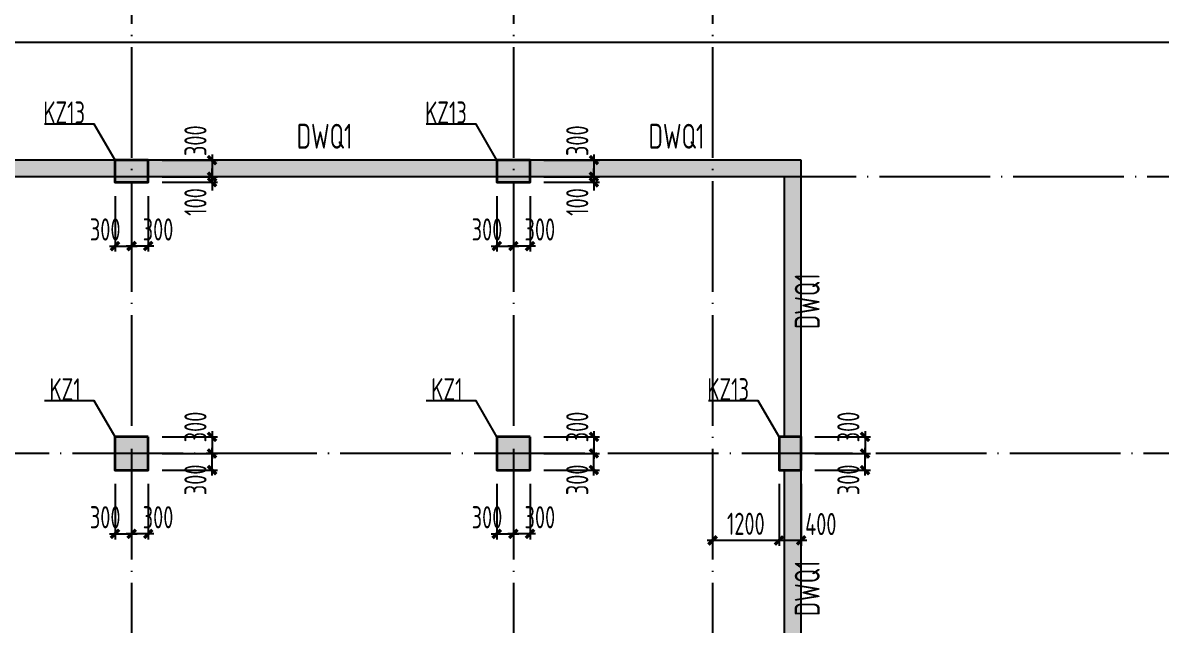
# Model space of a CAD drawing. Extents: x -502255 to 1362592, y -400300 to 332622.
# Drawn here: x 316991 to 337565, y -89234 to -78348 of the extents above; entities that cross this region are included whole.
import ezdxf
from ezdxf.enums import TextEntityAlignment as Align

# ---------------------------------------------------------------- set-up
doc = ezdxf.new("R2010")
doc.units = 0
doc.header["$LTSCALE"] = 1000
doc.header["$MEASUREMENT"] = 0
doc.linetypes.add('DOTE', pattern=[2.42, 2, -0.2, 0.02, -0.2])
for name, color, linetype in [('DIM', 3, 'Continuous'), ('HATCH', 253, 'Continuous'), ('RF-QT', 30, 'Continuous'), ('S-DOTE', 8, 'DOTE'), ('TEXT', 53, 'Continuous'), ('柱编号', 7, 'Continuous')]:
    doc.layers.add(name, color=color, linetype=linetype)
doc.layers.add('不打印', color=59, linetype='Continuous', plot=False)
doc.layers.add('砼柱', color=2, linetype='Continuous', lineweight=35)
doc.styles.get("Standard").update_dxf_attribs({"font": 'tssdeng2.shx', "width": 0.7, "bigfont": '@@hztxt.shx'})
doc.styles.add('TSSD_Dimension', font='tssdeng.shx', dxfattribs={"width": 0.7, "bigfont": 'Tssdchn.shx'})
doc.styles.add('TSSD_Rein', font='tssdeng2.shx', dxfattribs={"width": 0.7, "bigfont": 'hztxt.shx'})
doc.dimstyles.new('TSSD_100_100', dxfattribs={"dimtxt": 300, "dimasz": 100, "dimexe": 100, "dimexo": 250, "dimgap": 100, "dimtad": 1, "dimdec": 0, "dimzin": 0, "dimdsep": 46, "dimtxsty": 'TSSD_Dimension', "dimblk": 'ARCHTICK', "dimblk1": 'ARCHTICK', "dimblk2": 'ARCHTICK', "dimcen": 0, "dimdle": 100, "dimclrt": 7, "dimadec": 0, "dimazin": 0, "dimtfac": 1, "dimtdec": 0, "dimtix": 1, "dimtmove": 2, "dimatfit": 3, "dimfxl": 1, "dimtolj": 1, "dimtzin": 0, "dimarcsym": 0})

# ---------------------------------------------------------------- blocks, each defined once
blk = doc.blocks.new('墙体')
at = {"layer": 'HATCH'}
for points in [[(428386, 294701), (419986, 294701), (419986, 294401), (428386, 294401)], [(435286, 294701), (428986, 294701), (428986, 294401), (435286, 294401)], [(440786, 294701), (435886, 294701), (435886, 294401), (440486, 294401), (440486, 289701), (440786, 289701)], [(440786, 289101), (440486, 289101), (440486, 285576), (436711, 285576), (436711, 285276), (437111, 285276), (437111, 284876), (437411, 284876), (437411, 285276), (440486, 285276), (440486, 280676), (439736, 280676), (439736, 280376), (440486, 280376), (440486, 277001), (440786, 277001)]]:
    blk.add_hatch(color=256, dxfattribs=at).paths.add_polyline_path(points)
at = {"layer": 'RF-QT'}
for p, q in [((428386, 294701), (419986, 294701)), ((435286, 294701), (428986, 294701)), ((440786, 294701), (435886, 294701)), ((440786, 289701), (440786, 294701)), ((428386, 294401), (419986, 294401)), ((435286, 294401), (428986, 294401)), ((440486, 294401), (435886, 294401)), ((440486, 289701), (440486, 294401)), ((440486, 285576), (440486, 289101)), ((440786, 277001), (440786, 289101))]:
    blk.add_line(p, q, dxfattribs=at)
blk = doc.blocks.new('dsadasd')
at = {"layer": 'S-DOTE', "color": 8, "linetype": 'DOTE'}
for p, q in [((1105554.9, 259031.5), (1105554.9, 84926.2)), ((1112454.9, 259031.5), (1112454.9, 84926.2)), ((1116054.9, 259031.5), (1116054.9, 84926.2)), ((1154948.4, 251850.4), (991625.7, 251850.4)), ((1154883.8, 246850.4), (991147.7, 246850.4))]:
    blk.add_line(p, q, dxfattribs=at)
blk = doc.blocks.new('柱子')
at = {"layer": 'HATCH'}
h = blk.add_hatch(color=256, dxfattribs=at)
h.paths.add_polyline_path([(-262416, 41136), (-262862, 41538), (-263263, 41092), (-262817, 40690)])
h.paths.add_polyline_path([(-238920, 61533), (-239120, 61879), (-239639, 61578), (-239439, 61232)])
h.paths.add_polyline_path([(-243433, 68363), (-244033, 68363), (-244033, 67763), (-243433, 67763)])
h.paths.add_polyline_path([(-321933, 49592), (-322533, 49592), (-322533, 48992), (-321933, 48992)])
h.paths.add_polyline_path([(-285933, 73117), (-286533, 73117), (-286533, 72517), (-285933, 72517)])
h.paths.add_polyline_path([(-294933, 73117), (-295533, 73117), (-295533, 72517), (-294933, 72517)])
h.paths.add_polyline_path([(-333208, 67742), (-333808, 67742), (-333808, 67142), (-333208, 67142)])
h.paths.add_polyline_path([(-333208, 58592), (-333808, 58592), (-333808, 57992), (-333208, 57992)])
h.paths.add_polyline_path([(-333408, 49592), (-333808, 49592), (-333808, 48992), (-333408, 48992)])
h.paths.add_polyline_path([(-333408, 40592), (-333808, 40592), (-333808, 39992), (-333408, 39992)])
h.paths.add_polyline_path([(-333408, 31592), (-333808, 31592), (-333808, 30992), (-333408, 30992)])
h.paths.add_polyline_path([(-333408, 22592), (-333808, 22592), (-333808, 21992), (-333408, 21992)])
h.paths.add_polyline_path([(-295895, 4403), (-296341, 4804), (-296742, 4358), (-296296, 3957)])
h.paths.add_polyline_path([(-301646, 9582), (-302092, 9983), (-302494, 9537), (-302048, 9136)])
h.paths.add_polyline_path([(-288421, 5680), (-288718, 5947), (-289119, 5501), (-288822, 5234)])
h.paths.add_polyline_path([(-232033, 80342), (-232033, 79742), (-231633, 79742), (-231633, 80342)])
h.paths.add_polyline_path([(-232033, 89342), (-232033, 88742), (-231633, 88742), (-231633, 89342)])
h.paths.add_polyline_path([(-232033, 98342), (-232033, 97742), (-231633, 97742), (-231633, 98342)])
h.paths.add_polyline_path([(-232033, 107342), (-232033, 106742), (-231633, 106742), (-231633, 107342)])
h.paths.add_polyline_path([(-232033, 125342), (-232033, 124742), (-231633, 124742), (-231633, 125342)])
h.paths.add_polyline_path([(-232033, 138042), (-232033, 137442), (-231633, 137442), (-231633, 138042)])
h.paths.add_polyline_path([(-236533, 143042), (-237133, 143042), (-237133, 142642), (-236533, 142642)])
h.paths.add_polyline_path([(-243433, 143042), (-244033, 143042), (-244033, 142642), (-243433, 142642)])
h.paths.add_polyline_path([(-303933, 143042), (-304533, 143042), (-304533, 142642), (-303933, 142642)])
h.paths.add_polyline_path([(-294933, 143042), (-295533, 143042), (-295533, 142642), (-294933, 142642)])
h.paths.add_polyline_path([(-285933, 143042), (-286533, 143042), (-286533, 142642), (-285933, 142642)])
h.paths.add_polyline_path([(-279433, 143042), (-280033, 143042), (-280033, 142642), (-279433, 142642)])
h.paths.add_polyline_path([(-270433, 143042), (-271033, 143042), (-271033, 142642), (-270433, 142642)])
h.paths.add_polyline_path([(-261433, 143042), (-262033, 143042), (-262033, 142642), (-261433, 142642)])
h.paths.add_polyline_path([(-252433, 143042), (-253033, 143042), (-253033, 142642), (-252433, 142642)])
h.paths.add_polyline_path([(-253633, 59642), (-254233, 59642), (-254233, 59042), (-253633, 59042)])
h.paths.add_polyline_path([(-230470, 77078), (-231131, 76628), (-230793, 76132), (-230132, 76583)])
h.paths.add_polyline_path([(-226246, 70881), (-226907, 70430), (-226569, 69935), (-225908, 70385)])
h.paths.add_polyline_path([(-233270, 66094), (-233931, 65643), (-233593, 65147), (-232932, 65598)])
h.paths.add_polyline_path([(-237239, 71739), (-237577, 72235), (-238072, 71897), (-237734, 71401)])
h.paths.add_polyline_path([(-248854, 50396), (-249227, 50865), (-249697, 50491), (-249323, 50022)])
h.paths.add_polyline_path([(-329383, 112592), (-329983, 112592), (-329983, 111992), (-329383, 111992)])
h.paths.add_polyline_path([(-329383, 121592), (-329983, 121592), (-329983, 120992), (-329383, 120992)])
h.paths.add_polyline_path([(-270333, 50442), (-271133, 50442), (-271133, 49642), (-270333, 49642)])
h.paths.add_polyline_path([(-243433, 59342), (-244033, 59342), (-244033, 58742), (-243433, 58742)])
h.paths.add_polyline_path([(-329383, 67592), (-329983, 67592), (-329983, 66992), (-329383, 66992)])
h.paths.add_polyline_path([(-248833, 59342), (-249433, 59342), (-249433, 58742), (-248833, 58742)])
h.paths.add_polyline_path([(-248833, 68042), (-249433, 68042), (-249433, 67442), (-248833, 67442)])
h.paths.add_polyline_path([(-312883, -4358), (-313583, -4358), (-313583, -5058), (-312883, -5058)])
h.paths.add_polyline_path([(-297883, 14392), (-298583, 14392), (-298583, 13692), (-297883, 13692)])
h.paths.add_polyline_path([(-303883, 7392), (-304583, 7392), (-304583, 6692), (-303883, 6692)])
h.paths.add_polyline_path([(-253933, 68342), (-254533, 68342), (-254533, 67742), (-253933, 67742)])
h.paths.add_polyline_path([(-280122, 21621), (-279720, 22067), (-280166, 22469), (-280568, 22023)])
h.paths.add_polyline_path([(-285672, 15383), (-286192, 15851), (-286661, 15331), (-286140, 14862)])
h.paths.add_polyline_path([(-298188, 1556), (-297787, 2002), (-298233, 2404), (-298634, 1958)])
h.paths.add_polyline_path([(-310233, -11820), (-309831, -11374), (-310277, -10973), (-310679, -11419)])
h.paths.add_polyline_path([(-304259, -4214), (-304727, -4734), (-304207, -5203), (-303738, -4682)])
h.paths.add_polyline_path([(-291694, 8694), (-292214, 9163), (-292683, 8642), (-292163, 8174)])
h.paths.add_polyline_path([(-285883, 23392), (-286583, 23392), (-286583, 22692), (-285883, 22692)])
h.paths.add_polyline_path([(-294808, 23467), (-295658, 23467), (-295658, 22617), (-294808, 22617)])
h.paths.add_polyline_path([(-275773, 26452), (-275371, 26898), (-275817, 27299), (-276218, 26853)])
h.paths.add_polyline_path([(-279433, 32342), (-280033, 32342), (-280033, 31742), (-279433, 31742)])
h.paths.add_polyline_path([(-285883, 32392), (-286583, 32392), (-286583, 31692), (-285883, 31692)])
h.paths.add_polyline_path([(-294883, 32392), (-295583, 32392), (-295583, 31692), (-294883, 31692)])
h.paths.add_polyline_path([(-270433, 41342), (-271033, 41342), (-271033, 40742), (-270433, 40742)])
h.paths.add_polyline_path([(-279433, 41342), (-280033, 41342), (-280033, 40742), (-279433, 40742)])
h.paths.add_polyline_path([(-243433, 71342), (-244033, 71342), (-244033, 70742), (-243433, 70742)])
h.paths.add_polyline_path([(-282758, 59517), (-283708, 59517), (-283708, 58567), (-282758, 58567)])
h.paths.add_polyline_path([(-352783, -4408), (-353383, -4408), (-353383, -5008), (-352783, -5008)])
h.paths.add_polyline_path([(-352783, 58592), (-353383, 58592), (-353383, 57992), (-352783, 57992)])
h.paths.add_polyline_path([(-279308, 129117), (-280158, 129117), (-280158, 128267), (-279308, 128267)])
h.paths.add_polyline_path([(-232683, 129292), (-233783, 129292), (-233783, 128192), (-232683, 128192)])
h.paths.add_polyline_path([(-243183, 129167), (-244283, 129167), (-244283, 128317), (-243183, 128317)])
h.paths.add_polyline_path([(-252308, 129167), (-253158, 129167), (-253158, 128317), (-252308, 128317)])
h.paths.add_polyline_path([(-261308, 129167), (-262158, 129167), (-262158, 128317), (-261308, 128317)])
h.paths.add_polyline_path([(-270308, 129167), (-271158, 129167), (-271158, 128317), (-270308, 128317)])
h.paths.add_polyline_path([(-270258, 77517), (-271208, 77517), (-271208, 76567), (-270258, 76567)])
h.paths.add_polyline_path([(-285933, 59342), (-286533, 59342), (-286533, 58742), (-285933, 58742)])
h.paths.add_polyline_path([(-294758, 59517), (-295708, 59517), (-295708, 58567), (-294758, 58567)])
h.paths.add_polyline_path([(-321758, 59517), (-322708, 59517), (-322708, 58567), (-321758, 58567)])
h.paths.add_polyline_path([(-312758, 59517), (-313708, 59517), (-313708, 58567), (-312758, 58567)])
h.paths.add_polyline_path([(-303758, 59517), (-304708, 59517), (-304708, 58567), (-303758, 58567)])
h.paths.add_polyline_path([(-352658, -13283), (-353508, -13283), (-353508, -14133), (-352658, -14133)])
h.paths.add_polyline_path([(-352658, 4717), (-353508, 4717), (-353508, 3867), (-352658, 3867)])
h.paths.add_polyline_path([(-352658, 13717), (-353508, 13717), (-353508, 12867), (-352658, 12867)])
h.paths.add_polyline_path([(-352658, 22717), (-353508, 22717), (-353508, 21867), (-352658, 21867)])
h.paths.add_polyline_path([(-352658, 31717), (-353508, 31717), (-353508, 30867), (-352658, 30867)])
h.paths.add_polyline_path([(-352658, 40717), (-353508, 40717), (-353508, 39867), (-352658, 39867)])
h.paths.add_polyline_path([(-352658, 49717), (-353508, 49717), (-353508, 48867), (-352658, 48867)])
h.paths.add_polyline_path([(-352608, 67767), (-353558, 67767), (-353558, 66817), (-352608, 66817)])
h.paths.add_polyline_path([(-279258, 68517), (-280208, 68517), (-280208, 67567), (-279258, 67567)])
h.paths.add_polyline_path([(-285758, 68517), (-286708, 68517), (-286708, 67567), (-285758, 67567)])
h.paths.add_polyline_path([(-294758, 68517), (-295708, 68517), (-295708, 67567), (-294758, 67567)])
h.paths.add_polyline_path([(-303758, 71517), (-304708, 71517), (-304708, 70567), (-303758, 70567)])
h.paths.add_polyline_path([(-312758, 71517), (-313708, 71517), (-313708, 70567), (-312758, 70567)])
h.paths.add_polyline_path([(-321758, 71517), (-322708, 71517), (-322708, 70567), (-321758, 70567)])
h.paths.add_polyline_path([(-352658, 76717), (-353508, 76717), (-353508, 75867), (-352658, 75867)])
h.paths.add_polyline_path([(-279308, 80467), (-280158, 80467), (-280158, 79617), (-279308, 79617)])
h.paths.add_polyline_path([(-285758, 80517), (-286708, 80517), (-286708, 79567), (-285758, 79567)])
h.paths.add_polyline_path([(-294758, 80517), (-295708, 80517), (-295708, 79567), (-294758, 79567)])
h.paths.add_polyline_path([(-303758, 80517), (-304708, 80517), (-304708, 79567), (-303758, 79567)])
h.paths.add_polyline_path([(-312758, 80517), (-313708, 80517), (-313708, 79567), (-312758, 79567)])
h.paths.add_polyline_path([(-321758, 80517), (-322708, 80517), (-322708, 79567), (-321758, 79567)])
h.paths.add_polyline_path([(-352658, 85717), (-353508, 85717), (-353508, 84867), (-352658, 84867)])
h.paths.add_polyline_path([(-261308, 86467), (-262158, 86467), (-262158, 85617), (-261308, 85617)])
h.paths.add_polyline_path([(-270308, 86467), (-271158, 86467), (-271158, 85617), (-270308, 85617)])
h.paths.add_polyline_path([(-279308, 89467), (-280158, 89467), (-280158, 88617), (-279308, 88617)])
h.paths.add_polyline_path([(-285808, 89467), (-286658, 89467), (-286658, 88617), (-285808, 88617)])
h.paths.add_polyline_path([(-294808, 89467), (-295658, 89467), (-295658, 88617), (-294808, 88617)])
h.paths.add_polyline_path([(-303808, 89467), (-304658, 89467), (-304658, 88617), (-303808, 88617)])
h.paths.add_polyline_path([(-312758, 89517), (-313708, 89517), (-313708, 88567), (-312758, 88567)])
h.paths.add_polyline_path([(-321758, 89517), (-322708, 89517), (-322708, 88567), (-321758, 88567)])
h.paths.add_polyline_path([(-253583, 92092), (-254483, 92092), (-254483, 91192), (-253583, 91192)])
h.paths.add_polyline_path([(-352658, 94717), (-353508, 94717), (-353508, 93867), (-352658, 93867)])
h.paths.add_polyline_path([(-261308, 98467), (-262158, 98467), (-262158, 97617), (-261308, 97617)])
h.paths.add_polyline_path([(-270308, 98467), (-271158, 98467), (-271158, 97617), (-270308, 97617)])
h.paths.add_polyline_path([(-279308, 98467), (-280158, 98467), (-280158, 97617), (-279308, 97617)])
h.paths.add_polyline_path([(-285808, 98467), (-286658, 98467), (-286658, 97617), (-285808, 97617)])
h.paths.add_polyline_path([(-303808, 98467), (-304658, 98467), (-304658, 97617), (-303808, 97617)])
h.paths.add_polyline_path([(-312758, 98517), (-313708, 98517), (-313708, 97567), (-312758, 97567)])
h.paths.add_polyline_path([(-321758, 98517), (-322708, 98517), (-322708, 97567), (-321758, 97567)])
h.paths.add_polyline_path([(-352658, 103717), (-353508, 103717), (-353508, 102867), (-352658, 102867)])
h.paths.add_polyline_path([(-243183, 107592), (-244283, 107592), (-244283, 106492), (-243183, 106492)])
h.paths.add_polyline_path([(-252308, 107467), (-253158, 107467), (-253158, 106617), (-252308, 106617)])
h.paths.add_polyline_path([(-261308, 107467), (-262158, 107467), (-262158, 106617), (-261308, 106617)])
h.paths.add_polyline_path([(-270308, 107467), (-271158, 107467), (-271158, 106617), (-270308, 106617)])
h.paths.add_polyline_path([(-279308, 107467), (-280158, 107467), (-280158, 106617), (-279308, 106617)])
h.paths.add_polyline_path([(-285808, 107467), (-286658, 107467), (-286658, 106617), (-285808, 106617)])
h.paths.add_polyline_path([(-294808, 107467), (-295658, 107467), (-295658, 106617), (-294808, 106617)])
h.paths.add_polyline_path([(-303808, 107467), (-304658, 107467), (-304658, 106617), (-303808, 106617)])
h.paths.add_polyline_path([(-312808, 107467), (-313658, 107467), (-313658, 106617), (-312808, 106617)])
h.paths.add_polyline_path([(-321683, 107467), (-322783, 107467), (-322783, 106617), (-321683, 106617)])
h.paths.add_polyline_path([(-352658, 112717), (-353508, 112717), (-353508, 111867), (-352658, 111867)])
h.paths.add_polyline_path([(-232683, 116592), (-233783, 116592), (-233783, 115492), (-232683, 115492)])
h.paths.add_polyline_path([(-243208, 116567), (-244258, 116567), (-244258, 115517), (-243208, 115517)])
h.paths.add_polyline_path([(-279308, 116467), (-280158, 116467), (-280158, 115617), (-279308, 115617)])
h.paths.add_polyline_path([(-285808, 116467), (-286658, 116467), (-286658, 115617), (-285808, 115617)])
h.paths.add_polyline_path([(-294808, 116467), (-295658, 116467), (-295658, 115617), (-294808, 115617)])
h.paths.add_polyline_path([(-303808, 116467), (-304658, 116467), (-304658, 115617), (-303808, 115617)])
h.paths.add_polyline_path([(-312808, 116467), (-313658, 116467), (-313658, 115617), (-312808, 115617)])
h.paths.add_polyline_path([(-321758, 116517), (-322708, 116517), (-322708, 115567), (-321758, 115567)])
h.paths.add_polyline_path([(-352658, 121717), (-353508, 121717), (-353508, 120867), (-352658, 120867)])
h.paths.add_polyline_path([(-279308, 125467), (-280158, 125467), (-280158, 124617), (-279308, 124617)])
h.paths.add_polyline_path([(-285808, 125467), (-286658, 125467), (-286658, 124617), (-285808, 124617)])
h.paths.add_polyline_path([(-295658, 125592), (-295658, 124492), (-294808, 124492), (-294808, 125592)])
h.paths.add_polyline_path([(-303808, 125467), (-304658, 125467), (-304658, 124617), (-303808, 124617)])
h.paths.add_polyline_path([(-312808, 125467), (-313658, 125467), (-313658, 124617), (-312808, 124617)])
h.paths.add_polyline_path([(-321783, 125492), (-322683, 125492), (-322683, 124592), (-321783, 124592)])
h.paths.add_polyline_path([(-352558, 130817), (-353608, 130817), (-353608, 129767), (-352558, 129767)])
h.paths.add_polyline_path([(-329383, -13408), (-329983, -13408), (-329983, -14008), (-329383, -14008)])
h.paths.add_polyline_path([(-337183, -13408), (-337783, -13408), (-337783, -14008), (-337183, -14008)])
h.paths.add_polyline_path([(-344983, -13408), (-345583, -13408), (-345583, -14008), (-344983, -14008)])
h.paths.add_polyline_path([(-321933, -13408), (-322533, -13408), (-322533, -14008), (-321933, -14008)])
h.paths.add_polyline_path([(-329383, -4408), (-329983, -4408), (-329983, -5008), (-329383, -5008)])
h.paths.add_polyline_path([(-337183, -4408), (-337783, -4408), (-337783, -5008), (-337183, -5008)])
h.paths.add_polyline_path([(-344983, -4408), (-345583, -4408), (-345583, -5008), (-344983, -5008)])
h.paths.add_polyline_path([(-321883, -4358), (-322583, -4358), (-322583, -5058), (-321883, -5058)])
h.paths.add_polyline_path([(-329383, 4592), (-329983, 4592), (-329983, 3992), (-329383, 3992)])
h.paths.add_polyline_path([(-337183, 4592), (-337783, 4592), (-337783, 3992), (-337183, 3992)])
h.paths.add_polyline_path([(-344983, 4592), (-345583, 4592), (-345583, 3992), (-344983, 3992)])
h.paths.add_polyline_path([(-312883, 5392), (-313583, 5392), (-313583, 4692), (-312883, 4692)])
h.paths.add_polyline_path([(-321933, 5342), (-322533, 5342), (-322533, 4742), (-321933, 4742)])
h.paths.add_polyline_path([(-329383, 14342), (-329983, 14342), (-329983, 13742), (-329383, 13742)])
h.paths.add_polyline_path([(-337183, 13592), (-337783, 13592), (-337783, 12992), (-337183, 12992)])
h.paths.add_polyline_path([(-344983, 13592), (-345583, 13592), (-345583, 12992), (-344983, 12992)])
h.paths.add_polyline_path([(-303933, 14342), (-304533, 14342), (-304533, 13742), (-303933, 13742)])
h.paths.add_polyline_path([(-312933, 14342), (-313533, 14342), (-313533, 13742), (-312933, 13742)])
h.paths.add_polyline_path([(-321933, 14342), (-322533, 14342), (-322533, 13742), (-321933, 13742)])
h.paths.add_polyline_path([(-329383, 22592), (-329983, 22592), (-329983, 21992), (-329383, 21992)])
h.paths.add_polyline_path([(-337183, 22592), (-337783, 22592), (-337783, 21992), (-337183, 21992)])
h.paths.add_polyline_path([(-344983, 22592), (-345583, 22592), (-345583, 21992), (-344983, 21992)])
h.paths.add_polyline_path([(-303883, 23392), (-304583, 23392), (-304583, 22692), (-303883, 22692)])
h.paths.add_polyline_path([(-312883, 23392), (-313583, 23392), (-313583, 22692), (-312883, 22692)])
h.paths.add_polyline_path([(-321883, 23392), (-322583, 23392), (-322583, 22692), (-321883, 22692)])
h.paths.add_polyline_path([(-329383, 31592), (-329983, 31592), (-329983, 30992), (-329383, 30992)])
h.paths.add_polyline_path([(-337183, 31592), (-337783, 31592), (-337783, 30992), (-337183, 30992)])
h.paths.add_polyline_path([(-344983, 31592), (-345583, 31592), (-345583, 30992), (-344983, 30992)])
h.paths.add_polyline_path([(-303883, 32392), (-304583, 32392), (-304583, 31692), (-303883, 31692)])
h.paths.add_polyline_path([(-312883, 32392), (-313583, 32392), (-313583, 31692), (-312883, 31692)])
h.paths.add_polyline_path([(-321883, 32392), (-322583, 32392), (-322583, 31692), (-321883, 31692)])
h.paths.add_polyline_path([(-329383, 40592), (-329983, 40592), (-329983, 39992), (-329383, 39992)])
h.paths.add_polyline_path([(-337183, 40592), (-337783, 40592), (-337783, 39992), (-337183, 39992)])
h.paths.add_polyline_path([(-344983, 40592), (-345583, 40592), (-345583, 39992), (-344983, 39992)])
h.paths.add_polyline_path([(-285933, 41342), (-286533, 41342), (-286533, 40742), (-285933, 40742)])
h.paths.add_polyline_path([(-294933, 41342), (-295533, 41342), (-295533, 40742), (-294933, 40742)])
h.paths.add_polyline_path([(-303933, 41342), (-304533, 41342), (-304533, 40742), (-303933, 40742)])
h.paths.add_polyline_path([(-312933, 41342), (-313533, 41342), (-313533, 40742), (-312933, 40742)])
h.paths.add_polyline_path([(-321933, 41342), (-322533, 41342), (-322533, 40742), (-321933, 40742)])
h.paths.add_polyline_path([(-329383, 49592), (-329983, 49592), (-329983, 48992), (-329383, 48992)])
h.paths.add_polyline_path([(-337183, 49592), (-337783, 49592), (-337783, 48992), (-337183, 48992)])
h.paths.add_polyline_path([(-344983, 49592), (-345583, 49592), (-345583, 48992), (-344983, 48992)])
h.paths.add_polyline_path([(-261333, 50442), (-262133, 50442), (-262133, 49642), (-261333, 49642)])
h.paths.add_polyline_path([(-279333, 50442), (-280133, 50442), (-280133, 49642), (-279333, 49642)])
h.paths.add_polyline_path([(-285933, 50342), (-286533, 50342), (-286533, 49742), (-285933, 49742)])
h.paths.add_polyline_path([(-294883, 50392), (-295583, 50392), (-295583, 49692), (-294883, 49692)])
h.paths.add_polyline_path([(-303883, 50392), (-304583, 50392), (-304583, 49692), (-303883, 49692)])
h.paths.add_polyline_path([(-312883, 50392), (-313583, 50392), (-313583, 49692), (-312883, 49692)])
h.paths.add_polyline_path([(-321883, 50392), (-322583, 50392), (-322583, 49692), (-321883, 49692)])
h.paths.add_polyline_path([(-329383, 58592), (-329983, 58592), (-329983, 57992), (-329383, 57992)])
h.paths.add_polyline_path([(-337183, 58592), (-337783, 58592), (-337783, 57992), (-337183, 57992)])
h.paths.add_polyline_path([(-344983, 58592), (-345583, 58592), (-345583, 57992), (-344983, 57992)])
h.paths.add_polyline_path([(-261333, 59442), (-262133, 59442), (-262133, 58642), (-261333, 58642)])
h.paths.add_polyline_path([(-270233, 59442), (-271133, 59442), (-271133, 58542), (-270233, 58542)])
h.paths.add_polyline_path([(-279333, 59442), (-280133, 59442), (-280133, 58642), (-279333, 58642)])
h.paths.add_polyline_path([(-337183, 67592), (-337783, 67592), (-337783, 66992), (-337183, 66992)])
h.paths.add_polyline_path([(-344983, 67592), (-345583, 67592), (-345583, 66992), (-344983, 66992)])
h.paths.add_polyline_path([(-261333, 68442), (-262133, 68442), (-262133, 67642), (-261333, 67642)])
h.paths.add_polyline_path([(-270333, 68442), (-271133, 68442), (-271133, 67642), (-270333, 67642)])
h.paths.add_polyline_path([(-261433, 71342), (-262033, 71342), (-262033, 70742), (-261433, 70742)])
h.paths.add_polyline_path([(-270433, 71342), (-271033, 71342), (-271033, 70742), (-270433, 70742)])
h.paths.add_polyline_path([(-279433, 71342), (-280033, 71342), (-280033, 70742), (-279433, 70742)])
h.paths.add_polyline_path([(-285933, 71342), (-286533, 71342), (-286533, 70742), (-285933, 70742)])
h.paths.add_polyline_path([(-332683, 80342), (-333283, 80342), (-333283, 79742), (-332683, 79742)])
h.paths.add_polyline_path([(-337183, 76592), (-337783, 76592), (-337783, 75992), (-337183, 75992)])
h.paths.add_polyline_path([(-344983, 76592), (-345583, 76592), (-345583, 75992), (-344983, 75992)])
h.paths.add_polyline_path([(-236533, 80342), (-237133, 80342), (-237133, 79742), (-236533, 79742)])
h.paths.add_polyline_path([(-243333, 80342), (-244033, 80342), (-244033, 79642), (-243333, 79642)])
h.paths.add_polyline_path([(-254233, 80342), (-254933, 80342), (-254933, 79642), (-254233, 79642)])
h.paths.add_polyline_path([(-261433, 80342), (-262033, 80342), (-262033, 79742), (-261433, 79742)])
h.paths.add_polyline_path([(-270433, 80342), (-271033, 80342), (-271033, 79742), (-270433, 79742)])
h.paths.add_polyline_path([(-332683, 89342), (-333283, 89342), (-333283, 88742), (-332683, 88742)])
h.paths.add_polyline_path([(-337183, 85592), (-337783, 85592), (-337783, 84992), (-337183, 84992)])
h.paths.add_polyline_path([(-344983, 85592), (-345583, 85592), (-345583, 84992), (-344983, 84992)])
h.paths.add_polyline_path([(-236533, 89342), (-237133, 89342), (-237133, 88742), (-236533, 88742)])
h.paths.add_polyline_path([(-243383, 89392), (-244083, 89392), (-244083, 88692), (-243383, 88692)])
h.paths.add_polyline_path([(-253883, 89392), (-254583, 89392), (-254583, 88692), (-253883, 88692)])
h.paths.add_polyline_path([(-332683, 98342), (-333283, 98342), (-333283, 97742), (-332683, 97742)])
h.paths.add_polyline_path([(-337183, 94592), (-337783, 94592), (-337783, 93992), (-337183, 93992)])
h.paths.add_polyline_path([(-344983, 94592), (-345583, 94592), (-345583, 93992), (-344983, 93992)])
h.paths.add_polyline_path([(-236533, 98342), (-237133, 98342), (-237133, 97742), (-236533, 97742)])
h.paths.add_polyline_path([(-243383, 98392), (-244083, 98392), (-244083, 97692), (-243383, 97692)])
h.paths.add_polyline_path([(-252183, 98467), (-253283, 98467), (-253283, 97617), (-252183, 97617)])
h.paths.add_polyline_path([(-294933, 98466), (-295533, 98466), (-295533, 97741), (-294933, 97741)])
h.paths.add_polyline_path([(-332683, 107342), (-333283, 107342), (-333283, 106742), (-332683, 106742)])
h.paths.add_polyline_path([(-337183, 103592), (-337783, 103592), (-337783, 102992), (-337183, 102992)])
h.paths.add_polyline_path([(-344983, 103592), (-345583, 103592), (-345583, 102992), (-344983, 102992)])
h.paths.add_polyline_path([(-236533, 107342), (-237133, 107342), (-237133, 106742), (-236533, 106742)])
h.paths.add_polyline_path([(-337183, 112592), (-337783, 112592), (-337783, 111992), (-337183, 111992)])
h.paths.add_polyline_path([(-344983, 112592), (-345583, 112592), (-345583, 111992), (-344983, 111992)])
h.paths.add_polyline_path([(-236533, 116342), (-237133, 116342), (-237133, 115742), (-236533, 115742)])
h.paths.add_polyline_path([(-252308, 116467), (-253158, 116467), (-253158, 115617), (-252308, 115617)])
h.paths.add_polyline_path([(-261308, 116467), (-262158, 116467), (-262158, 115617), (-261308, 115617)])
h.paths.add_polyline_path([(-270308, 116467), (-271158, 116467), (-271158, 115617), (-270308, 115617)])
h.paths.add_polyline_path([(-337183, 121592), (-337783, 121592), (-337783, 120992), (-337183, 120992)])
h.paths.add_polyline_path([(-344983, 121592), (-345583, 121592), (-345583, 120992), (-344983, 120992)])
h.paths.add_polyline_path([(-236533, 125342), (-237133, 125342), (-237133, 124742), (-236533, 124742)])
h.paths.add_polyline_path([(-243433, 125342), (-244033, 125342), (-244033, 124742), (-243433, 124742)])
h.paths.add_polyline_path([(-252433, 125342), (-253033, 125342), (-253033, 124742), (-252433, 124742)])
h.paths.add_polyline_path([(-261433, 125342), (-262033, 125342), (-262033, 124742), (-261433, 124742)])
h.paths.add_polyline_path([(-270433, 125342), (-271033, 125342), (-271033, 124742), (-270433, 124742)])
h.paths.add_polyline_path([(-236533, 129042), (-237133, 129042), (-237133, 128442), (-236533, 128442)])
h.paths.add_polyline_path([(-285933, 129042), (-286533, 129042), (-286533, 128442), (-285933, 128442)])
h.paths.add_polyline_path([(-294933, 129042), (-295533, 129042), (-295533, 128442), (-294933, 128442)])
h.paths.add_polyline_path([(-303933, 129042), (-304533, 129042), (-304533, 128442), (-303933, 128442)])
h.paths.add_polyline_path([(-312933, 129042), (-313533, 129042), (-313533, 128442), (-312933, 128442)])
h.paths.add_polyline_path([(-321933, 129042), (-322533, 129042), (-322533, 128442), (-321933, 128442)])
h.paths.add_polyline_path([(-329383, 130592), (-329983, 130592), (-329983, 129992), (-329383, 129992)])
h.paths.add_polyline_path([(-337183, 130592), (-337783, 130592), (-337783, 129992), (-337183, 129992)])
h.paths.add_polyline_path([(-344983, 130592), (-345583, 130592), (-345583, 129992), (-344983, 129992)])
h.paths.add_polyline_path([(-236533, 138042), (-237133, 138042), (-237133, 137442), (-236533, 137442)])
h.paths.add_polyline_path([(-243433, 138042), (-244033, 138042), (-244033, 137442), (-243433, 137442)])
h.paths.add_polyline_path([(-252433, 138042), (-253033, 138042), (-253033, 137442), (-252433, 137442)])
h.paths.add_polyline_path([(-261433, 138042), (-262033, 138042), (-262033, 137442), (-261433, 137442)])
h.paths.add_polyline_path([(-270433, 138042), (-271033, 138042), (-271033, 137442), (-270433, 137442)])
h.paths.add_polyline_path([(-279433, 138042), (-280033, 138042), (-280033, 137442), (-279433, 137442)])
h.paths.add_polyline_path([(-285933, 138042), (-286533, 138042), (-286533, 137442), (-285933, 137442)])
h.paths.add_polyline_path([(-294933, 138042), (-295533, 138042), (-295533, 137442), (-294933, 137442)])
h.paths.add_polyline_path([(-303933, 138042), (-304533, 138042), (-304533, 137442), (-303933, 137442)])
h.paths.add_polyline_path([(-312933, 138042), (-313533, 138042), (-313533, 137442), (-312933, 137442)])
h.paths.add_polyline_path([(-321933, 138042), (-322533, 138042), (-322533, 137442), (-321933, 137442)])
h.paths.add_polyline_path([(-329383, 138042), (-329983, 138042), (-329983, 137442), (-329383, 137442)])
h.paths.add_polyline_path([(-337183, 138042), (-337783, 138042), (-337783, 137442), (-337183, 137442)])
h.paths.add_polyline_path([(-344983, 138042), (-345583, 138042), (-345583, 137442), (-344983, 137442)])
h.paths.add_polyline_path([(-352783, 138042), (-353383, 138042), (-353383, 137442), (-352783, 137442)])
at = {"layer": '砼柱', "lineweight": 35}
for points in [[(-243433, 143042), (-244033, 143042), (-244033, 142642), (-243433, 142642)], [(-236533, 143042), (-237133, 143042), (-237133, 142642), (-236533, 142642)], [(-243433, 138042), (-244033, 138042), (-244033, 137442), (-243433, 137442)], [(-236533, 138042), (-237133, 138042), (-237133, 137442), (-236533, 137442)], [(-232033, 138042), (-232033, 137442), (-231633, 137442), (-231633, 138042)]]:
    blk.add_lwpolyline(points, close=True, dxfattribs=at)
blk = doc.blocks.new('_ArchTick')
at = {"color": 0, "linetype": 'ByBlock', "const_width": 0.4}
blk.add_lwpolyline([(-0.5, -0.5), (0.5, 0.5)], dxfattribs=at)
blk = doc.blocks.new('*D59')
at = {"layer": 'Defpoints', "color": 0, "transparency": 16777216}
for p in [(318658, -81230), (318958, -81230), (318958, -82383)]:
    blk.add_point(p, dxfattribs=at)
at = {"layer": 'DIM', "color": 0, "lineweight": -2, "transparency": 16777216}
for p, q in [((318658, -81480), (318658, -82483)), ((318958, -81480), (318958, -82483)), ((318558, -82383), (319058, -82383))]:
    blk.add_line(p, q, dxfattribs=at)
at = {"layer": 'DIM', "color": 0, "lineweight": -2, "transparency": 16777216, "xscale": 150, "yscale": 150, "zscale": 150, "rotation": 180}
blk.add_blockref('_ArchTick', (318658, -82383), dxfattribs=at)
at = {"layer": 'DIM', "color": 0, "lineweight": -2, "transparency": 16777216, "xscale": 150, "yscale": 150, "zscale": 150}
blk.add_blockref('_ArchTick', (318958, -82383), dxfattribs=at)
at = {"layer": 'DIM', "color": 7, "transparency": 16777216, "insert": (318481, -82083), "char_height": 400, "attachment_point": 5}
blk.add_mtext('\\A1;300', dxfattribs=at)
blk = doc.blocks.new('*D60')
at = {"layer": 'Defpoints', "color": 0, "transparency": 16777216}
for p in [(318958, -81230), (319258, -81230), (318958, -82383)]:
    blk.add_point(p, dxfattribs=at)
at = {"layer": 'DIM', "color": 0, "lineweight": -2, "transparency": 16777216}
for p, q in [((318958, -81480), (318958, -82483)), ((319258, -81480), (319258, -82483)), ((319358, -82383), (318858, -82383))]:
    blk.add_line(p, q, dxfattribs=at)
at = {"layer": 'DIM', "color": 0, "lineweight": -2, "transparency": 16777216, "xscale": 150, "yscale": 150, "zscale": 150, "rotation": 180}
blk.add_blockref('_ArchTick', (318958, -82383), dxfattribs=at)
at = {"layer": 'DIM', "color": 0, "lineweight": -2, "transparency": 16777216, "xscale": 150, "yscale": 150, "zscale": 150}
blk.add_blockref('_ArchTick', (319258, -82383), dxfattribs=at)
at = {"layer": 'DIM', "color": 7, "transparency": 16777216, "insert": (319436, -82083), "char_height": 400, "attachment_point": 5}
blk.add_mtext('\\A1;300', dxfattribs=at)
blk = doc.blocks.new('*D61')
at = {"layer": 'Defpoints', "color": 0, "transparency": 16777216}
for p in [(319258, -81130), (319258, -81230), (320412, -81130)]:
    blk.add_point(p, dxfattribs=at)
at = {"layer": 'DIM', "color": 0, "lineweight": -2, "transparency": 16777216}
for p, q in [((320412, -81130), (320412, -80980)), ((319508, -81130), (320512, -81130)), ((319508, -81230), (320512, -81230)), ((320412, -81230), (320412, -81130)), ((320412, -81230), (320412, -81380))]:
    blk.add_line(p, q, dxfattribs=at)
at = {"layer": 'DIM', "color": 0, "lineweight": -2, "transparency": 16777216, "xscale": 150, "yscale": 150, "zscale": 150}
for p, rotation in [((320412, -81130), 270), ((320412, -81230), 90)]:
    blk.add_blockref('_ArchTick', p, dxfattribs=dict(at, rotation=rotation))
at = {"layer": 'DIM', "color": 7, "transparency": 16777216, "insert": (320112, -81586), "char_height": 400, "attachment_point": 5, "rotation": 90}
blk.add_mtext('\\A1;100', dxfattribs=at)
blk = doc.blocks.new('*D62')
at = {"layer": 'Defpoints', "color": 0, "transparency": 16777216}
for p in [(319258, -80830), (319258, -81130), (320412, -81130)]:
    blk.add_point(p, dxfattribs=at)
at = {"layer": 'DIM', "color": 0, "lineweight": -2, "transparency": 16777216}
for p, q in [((319508, -80830), (320512, -80830)), ((320412, -80730), (320412, -81230)), ((319508, -81130), (320512, -81130))]:
    blk.add_line(p, q, dxfattribs=at)
at = {"layer": 'DIM', "color": 0, "lineweight": -2, "transparency": 16777216, "xscale": 150, "yscale": 150, "zscale": 150}
for p, rotation in [((320412, -80830), 90), ((320412, -81130), 270)]:
    blk.add_blockref('_ArchTick', p, dxfattribs=dict(at, rotation=rotation))
at = {"layer": 'DIM', "color": 7, "transparency": 16777216, "insert": (320112, -80479), "char_height": 400, "attachment_point": 5, "rotation": 90}
blk.add_mtext('\\A1;300', dxfattribs=at)
blk = doc.blocks.new('*D63')
at = {"layer": 'Defpoints', "color": 0, "transparency": 16777216}
for p in [(325558, -81230), (325858, -81230), (325858, -82383)]:
    blk.add_point(p, dxfattribs=at)
at = {"layer": 'DIM', "color": 0, "lineweight": -2, "transparency": 16777216}
for p, q in [((325558, -81480), (325558, -82483)), ((325858, -81480), (325858, -82483)), ((325458, -82383), (325958, -82383))]:
    blk.add_line(p, q, dxfattribs=at)
at = {"layer": 'DIM', "color": 0, "lineweight": -2, "transparency": 16777216, "xscale": 150, "yscale": 150, "zscale": 150, "rotation": 180}
blk.add_blockref('_ArchTick', (325558, -82383), dxfattribs=at)
at = {"layer": 'DIM', "color": 0, "lineweight": -2, "transparency": 16777216, "xscale": 150, "yscale": 150, "zscale": 150}
blk.add_blockref('_ArchTick', (325858, -82383), dxfattribs=at)
at = {"layer": 'DIM', "color": 7, "transparency": 16777216, "insert": (325381, -82083), "char_height": 400, "attachment_point": 5}
blk.add_mtext('\\A1;300', dxfattribs=at)
blk = doc.blocks.new('*D64')
at = {"layer": 'Defpoints', "color": 0, "transparency": 16777216}
for p in [(325858, -81230), (326158, -81230), (325858, -82383)]:
    blk.add_point(p, dxfattribs=at)
at = {"layer": 'DIM', "color": 0, "lineweight": -2, "transparency": 16777216}
for p, q in [((325858, -81480), (325858, -82483)), ((326158, -81480), (326158, -82483)), ((326258, -82383), (325758, -82383))]:
    blk.add_line(p, q, dxfattribs=at)
at = {"layer": 'DIM', "color": 0, "lineweight": -2, "transparency": 16777216, "xscale": 150, "yscale": 150, "zscale": 150, "rotation": 180}
blk.add_blockref('_ArchTick', (325858, -82383), dxfattribs=at)
at = {"layer": 'DIM', "color": 0, "lineweight": -2, "transparency": 16777216, "xscale": 150, "yscale": 150, "zscale": 150}
blk.add_blockref('_ArchTick', (326158, -82383), dxfattribs=at)
at = {"layer": 'DIM', "color": 7, "transparency": 16777216, "insert": (326336, -82083), "char_height": 400, "attachment_point": 5}
blk.add_mtext('\\A1;300', dxfattribs=at)
blk = doc.blocks.new('*D65')
at = {"layer": 'Defpoints', "color": 0, "transparency": 16777216}
for p in [(326158, -81130), (326158, -81230), (327312, -81130)]:
    blk.add_point(p, dxfattribs=at)
at = {"layer": 'DIM', "color": 0, "lineweight": -2, "transparency": 16777216}
for p, q in [((327312, -81130), (327312, -80980)), ((326408, -81130), (327412, -81130)), ((326408, -81230), (327412, -81230)), ((327312, -81230), (327312, -81130)), ((327312, -81230), (327312, -81380))]:
    blk.add_line(p, q, dxfattribs=at)
at = {"layer": 'DIM', "color": 0, "lineweight": -2, "transparency": 16777216, "xscale": 150, "yscale": 150, "zscale": 150}
for p, rotation in [((327312, -81130), 270), ((327312, -81230), 90)]:
    blk.add_blockref('_ArchTick', p, dxfattribs=dict(at, rotation=rotation))
at = {"layer": 'DIM', "color": 7, "transparency": 16777216, "insert": (327012, -81586), "char_height": 400, "attachment_point": 5, "rotation": 90}
blk.add_mtext('\\A1;100', dxfattribs=at)
blk = doc.blocks.new('*D66')
at = {"layer": 'Defpoints', "color": 0, "transparency": 16777216}
for p in [(326158, -80830), (326158, -81130), (327312, -81130)]:
    blk.add_point(p, dxfattribs=at)
at = {"layer": 'DIM', "color": 0, "lineweight": -2, "transparency": 16777216}
for p, q in [((326408, -80830), (327412, -80830)), ((327312, -80730), (327312, -81230)), ((326408, -81130), (327412, -81130))]:
    blk.add_line(p, q, dxfattribs=at)
at = {"layer": 'DIM', "color": 0, "lineweight": -2, "transparency": 16777216, "xscale": 150, "yscale": 150, "zscale": 150}
for p, rotation in [((327312, -80830), 90), ((327312, -81130), 270)]:
    blk.add_blockref('_ArchTick', p, dxfattribs=dict(at, rotation=rotation))
at = {"layer": 'DIM', "color": 7, "transparency": 16777216, "insert": (327012, -80479), "char_height": 400, "attachment_point": 5, "rotation": 90}
blk.add_mtext('\\A1;300', dxfattribs=at)
blk = doc.blocks.new('*D91')
at = {"layer": 'Defpoints', "color": 0, "transparency": 16777216}
for p in [(318658, -86430), (318958, -86430), (318958, -87583)]:
    blk.add_point(p, dxfattribs=at)
at = {"layer": 'DIM', "color": 0, "lineweight": -2, "transparency": 16777216}
for p, q in [((318658, -86680), (318658, -87683)), ((318958, -86680), (318958, -87683)), ((318558, -87583), (319058, -87583))]:
    blk.add_line(p, q, dxfattribs=at)
at = {"layer": 'DIM', "color": 0, "lineweight": -2, "transparency": 16777216, "xscale": 150, "yscale": 150, "zscale": 150, "rotation": 180}
blk.add_blockref('_ArchTick', (318658, -87583), dxfattribs=at)
at = {"layer": 'DIM', "color": 0, "lineweight": -2, "transparency": 16777216, "xscale": 150, "yscale": 150, "zscale": 150}
blk.add_blockref('_ArchTick', (318958, -87583), dxfattribs=at)
at = {"layer": 'DIM', "color": 7, "transparency": 16777216, "insert": (318481, -87283), "char_height": 400, "attachment_point": 5}
blk.add_mtext('\\A1;300', dxfattribs=at)
blk = doc.blocks.new('*D92')
at = {"layer": 'Defpoints', "color": 0, "transparency": 16777216}
for p in [(318958, -86430), (319258, -86430), (318958, -87583)]:
    blk.add_point(p, dxfattribs=at)
at = {"layer": 'DIM', "color": 0, "lineweight": -2, "transparency": 16777216}
for p, q in [((318958, -86680), (318958, -87683)), ((319258, -86680), (319258, -87683)), ((319358, -87583), (318858, -87583))]:
    blk.add_line(p, q, dxfattribs=at)
at = {"layer": 'DIM', "color": 0, "lineweight": -2, "transparency": 16777216, "xscale": 150, "yscale": 150, "zscale": 150, "rotation": 180}
blk.add_blockref('_ArchTick', (318958, -87583), dxfattribs=at)
at = {"layer": 'DIM', "color": 0, "lineweight": -2, "transparency": 16777216, "xscale": 150, "yscale": 150, "zscale": 150}
blk.add_blockref('_ArchTick', (319258, -87583), dxfattribs=at)
at = {"layer": 'DIM', "color": 7, "transparency": 16777216, "insert": (319436, -87283), "char_height": 400, "attachment_point": 5}
blk.add_mtext('\\A1;300', dxfattribs=at)
blk = doc.blocks.new('*D93')
at = {"layer": 'Defpoints', "color": 0, "transparency": 16777216}
for p in [(319258, -86130), (320412, -86130), (319258, -86430)]:
    blk.add_point(p, dxfattribs=at)
at = {"layer": 'DIM', "color": 0, "lineweight": -2, "transparency": 16777216}
for p, q in [((319508, -86130), (320512, -86130)), ((320412, -86530), (320412, -86030)), ((319508, -86430), (320512, -86430))]:
    blk.add_line(p, q, dxfattribs=at)
at = {"layer": 'DIM', "color": 0, "lineweight": -2, "transparency": 16777216, "xscale": 150, "yscale": 150, "zscale": 150}
for p, rotation in [((320412, -86130), 90), ((320412, -86430), 270)]:
    blk.add_blockref('_ArchTick', p, dxfattribs=dict(at, rotation=rotation))
at = {"layer": 'DIM', "color": 7, "transparency": 16777216, "insert": (320112, -86607), "char_height": 400, "attachment_point": 5, "rotation": 90}
blk.add_mtext('\\A1;300', dxfattribs=at)
blk = doc.blocks.new('*D94')
at = {"layer": 'Defpoints', "color": 0, "transparency": 16777216}
for p in [(319258, -85830), (319258, -86130), (320412, -86130)]:
    blk.add_point(p, dxfattribs=at)
at = {"layer": 'DIM', "color": 0, "lineweight": -2, "transparency": 16777216}
for p, q in [((320412, -85730), (320412, -86230)), ((319508, -85830), (320512, -85830)), ((319508, -86130), (320512, -86130))]:
    blk.add_line(p, q, dxfattribs=at)
at = {"layer": 'DIM', "color": 0, "lineweight": -2, "transparency": 16777216, "xscale": 150, "yscale": 150, "zscale": 150}
for p, rotation in [((320412, -85830), 90), ((320412, -86130), 270)]:
    blk.add_blockref('_ArchTick', p, dxfattribs=dict(at, rotation=rotation))
at = {"layer": 'DIM', "color": 7, "transparency": 16777216, "insert": (320112, -85652), "char_height": 400, "attachment_point": 5, "rotation": 90}
blk.add_mtext('\\A1;300', dxfattribs=at)
blk = doc.blocks.new('*D95')
at = {"layer": 'Defpoints', "color": 0, "transparency": 16777216}
for p in [(325558, -86430), (325858, -86430), (325858, -87583)]:
    blk.add_point(p, dxfattribs=at)
at = {"layer": 'DIM', "color": 0, "lineweight": -2, "transparency": 16777216}
for p, q in [((325558, -86680), (325558, -87683)), ((325858, -86680), (325858, -87683)), ((325458, -87583), (325958, -87583))]:
    blk.add_line(p, q, dxfattribs=at)
at = {"layer": 'DIM', "color": 0, "lineweight": -2, "transparency": 16777216, "xscale": 150, "yscale": 150, "zscale": 150, "rotation": 180}
blk.add_blockref('_ArchTick', (325558, -87583), dxfattribs=at)
at = {"layer": 'DIM', "color": 0, "lineweight": -2, "transparency": 16777216, "xscale": 150, "yscale": 150, "zscale": 150}
blk.add_blockref('_ArchTick', (325858, -87583), dxfattribs=at)
at = {"layer": 'DIM', "color": 7, "transparency": 16777216, "insert": (325381, -87283), "char_height": 400, "attachment_point": 5}
blk.add_mtext('\\A1;300', dxfattribs=at)
blk = doc.blocks.new('*D96')
at = {"layer": 'Defpoints', "color": 0, "transparency": 16777216}
for p in [(325858, -86430), (326158, -86430), (325858, -87583)]:
    blk.add_point(p, dxfattribs=at)
at = {"layer": 'DIM', "color": 0, "lineweight": -2, "transparency": 16777216}
for p, q in [((325858, -86680), (325858, -87683)), ((326158, -86680), (326158, -87683)), ((326258, -87583), (325758, -87583))]:
    blk.add_line(p, q, dxfattribs=at)
at = {"layer": 'DIM', "color": 0, "lineweight": -2, "transparency": 16777216, "xscale": 150, "yscale": 150, "zscale": 150, "rotation": 180}
blk.add_blockref('_ArchTick', (325858, -87583), dxfattribs=at)
at = {"layer": 'DIM', "color": 0, "lineweight": -2, "transparency": 16777216, "xscale": 150, "yscale": 150, "zscale": 150}
blk.add_blockref('_ArchTick', (326158, -87583), dxfattribs=at)
at = {"layer": 'DIM', "color": 7, "transparency": 16777216, "insert": (326336, -87283), "char_height": 400, "attachment_point": 5}
blk.add_mtext('\\A1;300', dxfattribs=at)
blk = doc.blocks.new('*D97')
at = {"layer": 'Defpoints', "color": 0, "transparency": 16777216}
for p in [(326158, -86130), (327312, -86130), (326158, -86430)]:
    blk.add_point(p, dxfattribs=at)
at = {"layer": 'DIM', "color": 0, "lineweight": -2, "transparency": 16777216}
for p, q in [((326408, -86130), (327412, -86130)), ((327312, -86530), (327312, -86030)), ((326408, -86430), (327412, -86430))]:
    blk.add_line(p, q, dxfattribs=at)
at = {"layer": 'DIM', "color": 0, "lineweight": -2, "transparency": 16777216, "xscale": 150, "yscale": 150, "zscale": 150}
for p, rotation in [((327312, -86130), 90), ((327312, -86430), 270)]:
    blk.add_blockref('_ArchTick', p, dxfattribs=dict(at, rotation=rotation))
at = {"layer": 'DIM', "color": 7, "transparency": 16777216, "insert": (327012, -86607), "char_height": 400, "attachment_point": 5, "rotation": 90}
blk.add_mtext('\\A1;300', dxfattribs=at)
blk = doc.blocks.new('*D98')
at = {"layer": 'Defpoints', "color": 0, "transparency": 16777216}
for p in [(326158, -85830), (326158, -86130), (327312, -86130)]:
    blk.add_point(p, dxfattribs=at)
at = {"layer": 'DIM', "color": 0, "lineweight": -2, "transparency": 16777216}
for p, q in [((327312, -85730), (327312, -86230)), ((326408, -85830), (327412, -85830)), ((326408, -86130), (327412, -86130))]:
    blk.add_line(p, q, dxfattribs=at)
at = {"layer": 'DIM', "color": 0, "lineweight": -2, "transparency": 16777216, "xscale": 150, "yscale": 150, "zscale": 150}
for p, rotation in [((327312, -85830), 90), ((327312, -86130), 270)]:
    blk.add_blockref('_ArchTick', p, dxfattribs=dict(at, rotation=rotation))
at = {"layer": 'DIM', "color": 7, "transparency": 16777216, "insert": (327012, -85652), "char_height": 400, "attachment_point": 5, "rotation": 90}
blk.add_mtext('\\A1;300', dxfattribs=at)
blk = doc.blocks.new('*D479')
at = {"layer": 'Defpoints', "color": 0, "transparency": 16777216}
for p in [(331058, -86130), (332212, -86130), (331058, -86430)]:
    blk.add_point(p, dxfattribs=at)
at = {"layer": 'DIM', "color": 0, "lineweight": -2, "transparency": 16777216}
for p, q in [((331308, -86130), (332312, -86130)), ((332212, -86530), (332212, -86030)), ((331308, -86430), (332312, -86430))]:
    blk.add_line(p, q, dxfattribs=at)
at = {"layer": 'DIM', "color": 0, "lineweight": -2, "transparency": 16777216, "xscale": 150, "yscale": 150, "zscale": 150}
for p, rotation in [((332212, -86130), 90), ((332212, -86430), 270)]:
    blk.add_blockref('_ArchTick', p, dxfattribs=dict(at, rotation=rotation))
at = {"layer": 'DIM', "color": 7, "transparency": 16777216, "insert": (331912, -86607), "char_height": 400, "attachment_point": 5, "rotation": 90}
blk.add_mtext('\\A1;300', dxfattribs=at)
blk = doc.blocks.new('*D480')
at = {"layer": 'Defpoints', "color": 0, "transparency": 16777216}
for p in [(331058, -85830), (331058, -86130), (332212, -86130)]:
    blk.add_point(p, dxfattribs=at)
at = {"layer": 'DIM', "color": 0, "lineweight": -2, "transparency": 16777216}
for p, q in [((332212, -85730), (332212, -86230)), ((331308, -85830), (332312, -85830)), ((331308, -86130), (332312, -86130))]:
    blk.add_line(p, q, dxfattribs=at)
at = {"layer": 'DIM', "color": 0, "lineweight": -2, "transparency": 16777216, "xscale": 150, "yscale": 150, "zscale": 150}
for p, rotation in [((332212, -85830), 90), ((332212, -86130), 270)]:
    blk.add_blockref('_ArchTick', p, dxfattribs=dict(at, rotation=rotation))
at = {"layer": 'DIM', "color": 7, "transparency": 16777216, "insert": (331912, -85652), "char_height": 400, "attachment_point": 5, "rotation": 90}
blk.add_mtext('\\A1;300', dxfattribs=at)
blk = doc.blocks.new('*D481')
at = {"layer": 'Defpoints', "color": 0, "transparency": 16777216}
for p in [(330658, -86430), (331058, -86430), (330658, -87701)]:
    blk.add_point(p, dxfattribs=at)
at = {"layer": 'DIM', "color": 0, "lineweight": -2, "transparency": 16777216}
for p, q in [((330658, -86680), (330658, -87801)), ((331058, -86680), (331058, -87801)), ((331158, -87701), (330558, -87701))]:
    blk.add_line(p, q, dxfattribs=at)
at = {"layer": 'DIM', "color": 0, "lineweight": -2, "transparency": 16777216, "xscale": 150, "yscale": 150, "zscale": 150, "rotation": 180}
blk.add_blockref('_ArchTick', (330658, -87701), dxfattribs=at)
at = {"layer": 'DIM', "color": 0, "lineweight": -2, "transparency": 16777216, "xscale": 150, "yscale": 150, "zscale": 150}
blk.add_blockref('_ArchTick', (331058, -87701), dxfattribs=at)
at = {"layer": 'DIM', "color": 7, "transparency": 16777216, "insert": (331413, -87406), "char_height": 400, "attachment_point": 5}
blk.add_mtext('\\A1;400', dxfattribs=at)
blk = doc.blocks.new('*D482')
at = {"layer": 'Defpoints', "color": 0, "transparency": 16777216}
for p in [(330658, -86430), (329458, -87108), (329458, -87701)]:
    blk.add_point(p, dxfattribs=at)
at = {"layer": 'DIM', "color": 0, "lineweight": -2, "transparency": 16777216}
for p, q in [((330658, -86680), (330658, -87801)), ((329458, -87358), (329458, -87801)), ((330758, -87701), (329358, -87701))]:
    blk.add_line(p, q, dxfattribs=at)
at = {"layer": 'DIM', "color": 0, "lineweight": -2, "transparency": 16777216, "xscale": 150, "yscale": 150, "zscale": 150, "rotation": 180}
blk.add_blockref('_ArchTick', (329458, -87701), dxfattribs=at)
at = {"layer": 'DIM', "color": 0, "lineweight": -2, "transparency": 16777216, "xscale": 150, "yscale": 150, "zscale": 150}
blk.add_blockref('_ArchTick', (330658, -87701), dxfattribs=at)
at = {"layer": 'DIM', "color": 7, "transparency": 16777216, "insert": (330058, -87401), "char_height": 400, "attachment_point": 5}
blk.add_mtext('\\A1;1200', dxfattribs=at)

msp = doc.modelspace()

# ---------------------------------------------------------------- linework, layer by layer
at = {"layer": '不打印', "color": 4}
msp.add_lwpolyline([(240856.1, -145738.4), (363573.7, -145738.4), (363573.7, -78704.3), (240856.1, -78704.3)], close=True, dxfattribs=at)
at = {"layer": '柱编号'}
for points in [[(318658.2, -80829.6), (318283.2, -80180), (317382.8, -80180)], [(325558.2, -80829.6), (325183.2, -80180), (324282.8, -80180)], [(318658.2, -85829.6), (318283.2, -85180), (317382.8, -85180)], [(325558.2, -85829.6), (325183.2, -85180), (324282.8, -85180)], [(330658.2, -85829.6), (330283.2, -85180), (329382.8, -85180)]]:
    msp.add_lwpolyline(points, dxfattribs=at)

# ---------------------------------------------------------------- block references
msp.add_blockref('墙体', (-109727.4, -375530.3))
at = {"layer": 'S-DOTE'}
msp.add_blockref('dsadasd', (-786596.8, -332979.9), dxfattribs=at)
at = {"layer": '砼柱'}
msp.add_blockref('柱子', (562690.9, -223871.4), dxfattribs=at)

# ---------------------------------------------------------------- texts
at = {"layer": 'TEXT', "style": 'TSSD_Rein', "width": 0.7}
for p in [(321941.5, -80758.3), (328301.7, -80758.3)]:
    msp.add_text('DWQ1', height=450, dxfattribs=at).set_placement(p, align=Align.BOTTOM_LEFT)
for p in [(331527.5, -83883.1), (331527.5, -89070.6)]:
    msp.add_text('DWQ1', height=450, rotation=90, dxfattribs=at).set_placement(p, align=Align.BOTTOM_LEFT)
at = {"layer": '柱编号', "width": 0.7}
for s, p in [('KZ13', (317362.4, -80170)), ('KZ13', (324262.4, -80170)), ('KZ1', (317473.2, -85170)), ('KZ1', (324373.2, -85170)), ('KZ13', (329362.4, -85170))]:
    msp.add_text(s, height=400, dxfattribs=at).set_placement(p)

# ---------------------------------------------------------------- dimensions: what is measured, and where the dimension line sits
at = {"layer": 'DIM'}
for base, p1, p2, angle, picture, middle in [((320411.7, -81129.6), (319258.2, -80829.6), (319258.2, -81129.6), 270, '*D62', (320111.7, -80478.7)), ((327311.7, -81129.6), (326158.2, -80829.6), (326158.2, -81129.6), 270, '*D66', (327011.7, -80478.7)), ((320411.7, -81129.6), (319258.2, -81229.6), (319258.2, -81129.6), 90, '*D61', (320111.7, -81585.6)), ((327311.7, -81129.6), (326158.2, -81229.6), (326158.2, -81129.6), 90, '*D65', (327011.7, -81585.6)), ((318958.2, -82383.1), (319258.2, -81229.6), (318958.2, -81229.6), 180, '*D60', (319435.7, -82083.1)), ((325858.2, -82383.1), (326158.2, -81229.6), (325858.2, -81229.6), 180, '*D64', (326335.7, -82083.1)), ((320411.7, -86129.6), (319258.2, -85829.6), (319258.2, -86129.6), 270, '*D94', (320111.7, -85652)), ((327311.7, -86129.6), (326158.2, -85829.6), (326158.2, -86129.6), 270, '*D98', (327011.7, -85652)), ((332211.7, -86129.6), (331058.2, -85829.6), (331058.2, -86129.6), 270, '*D480', (331911.7, -85652)), ((320411.7, -86129.6), (319258.2, -86429.6), (319258.2, -86129.6), 90, '*D93', (320111.7, -86607.1)), ((327311.7, -86129.6), (326158.2, -86429.6), (326158.2, -86129.6), 90, '*D97', (327011.7, -86607.1)), ((332211.7, -86129.6), (331058.2, -86429.6), (331058.2, -86129.6), 90, '*D479', (331911.7, -86607.1)), ((318958.2, -87583.1), (319258.2, -86429.6), (318958.2, -86429.6), 180, '*D92', (319435.7, -87283.1)), ((325858.2, -87583.1), (326158.2, -86429.6), (325858.2, -86429.6), 180, '*D96', (326335.7, -87283.1))]:
    dim = msp.add_linear_dim(base=base, p1=p1, p2=p2, angle=angle, dimstyle='TSSD_100_100', override={"dimtxt": 400, "dimasz": 150, "dimtxsty": 'Standard'}, dxfattribs=at)
    dim.commit()
    dim.dimension.update_dxf_attribs({"geometry": picture, "text_midpoint": middle, "dimtype": 160})
for base, p1, p2, picture, middle in [((318958.2, -82383.1), (318658.2, -81229.6), (318958.2, -81229.6), '*D59', (318480.6, -82083.1)), ((325858.2, -82383.1), (325558.2, -81229.6), (325858.2, -81229.6), '*D63', (325380.6, -82083.1)), ((318958.2, -87583.1), (318658.2, -86429.6), (318958.2, -86429.6), '*D91', (318480.6, -87283.1)), ((325858.2, -87583.1), (325558.2, -86429.6), (325858.2, -86429.6), '*D95', (325380.6, -87283.1)), ((330658.2, -87701.1), (331058.2, -86429.6), (330658.2, -86429.6), '*D481', (331413, -87405.7))]:
    dim = msp.add_linear_dim(base=base, p1=p1, p2=p2, dimstyle='TSSD_100_100', override={"dimtxt": 400, "dimasz": 150, "dimtxsty": 'Standard'}, dxfattribs=at)
    dim.commit()
    dim.dimension.update_dxf_attribs({"geometry": picture, "text_midpoint": middle, "dimtype": 160})
dim = msp.add_linear_dim(base=(329458.2, -87701.1), p1=(330658.2, -86429.6), p2=(329458.2, -87107.6), dimstyle='TSSD_100_100', override={"dimtxt": 400, "dimasz": 150, "dimtxsty": 'Standard'}, dxfattribs=at)
dim.commit()
dim.dimension.update_dxf_attribs({"geometry": '*D482', "text_midpoint": (330058.2, -87401.1)})

doc.saveas('drawing.dxf')
